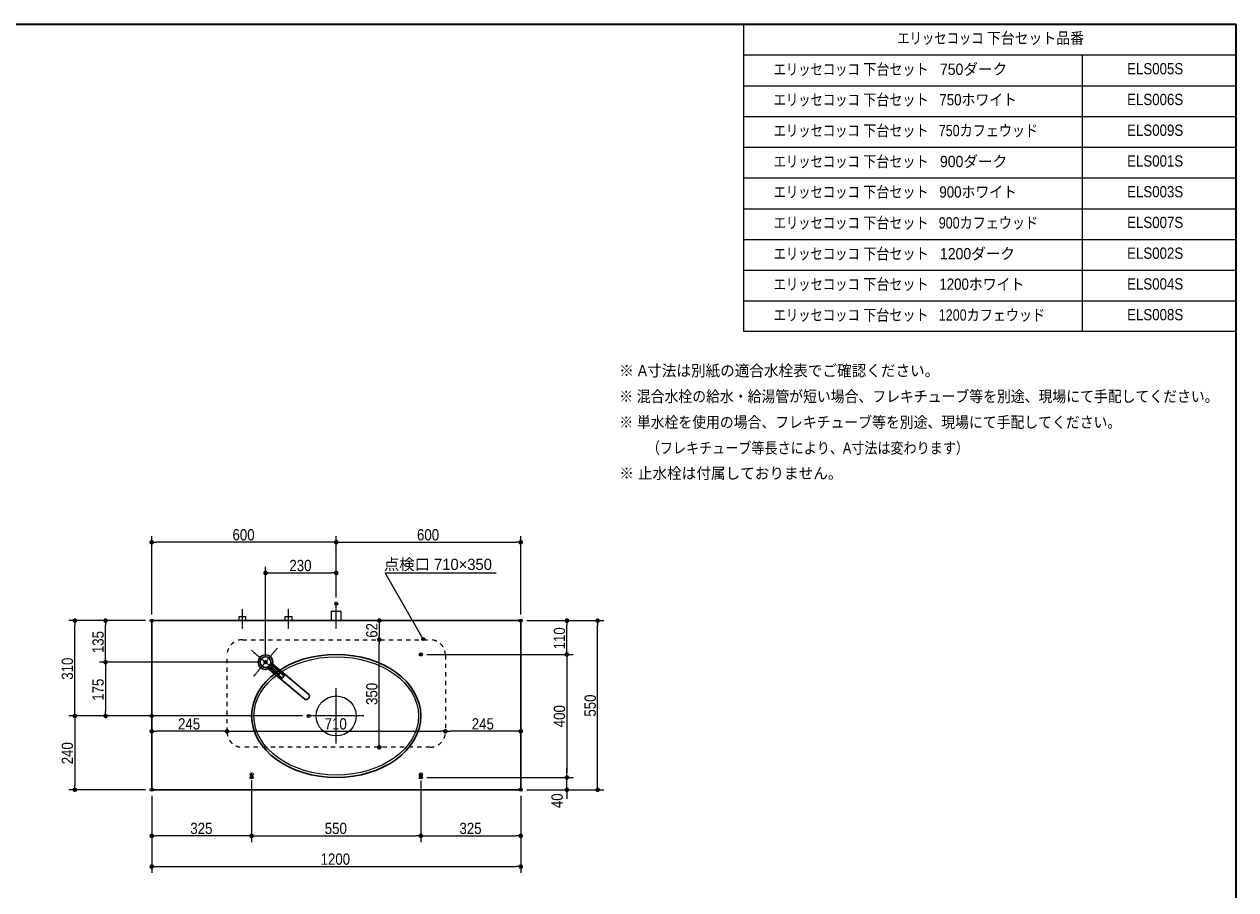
# Model space of a CAD drawing. Units: millimetres, scale not verified. Extents: x -6062 to 6062, y -3045 to 3045.
# Drawn here: x -1727 to 2212, y -45 to 2770 of the extents above; entities that cross this region are included whole.
import ezdxf
from ezdxf.enums import TextEntityAlignment as Align

# ---------------------------------------------------------------- set-up
doc = ezdxf.new("R2010")
doc.units = ezdxf.units.MM
doc.header["$LTSCALE"] = 20
doc.header["$PDMODE"] = 32
doc.header["$PDSIZE"] = 10
doc.linetypes.add('USER1', pattern=[2.91, 1.76, -0.4, 0.35, -0.4])
doc.linetypes.add('USER3', pattern=[1.4, 0.7, -0.7])
for name, color, linetype, lineweight in [('0-0_1図面枠', 7, 'Continuous', 20), ('0-2_2寸法-1', 7, 'Continuous', 15), ('0-3_0', 7, 'Continuous', 25), ('0-5_2寸法-3', 7, 'Continuous', 15), ('0-6_2寸法-2', 7, 'Continuous', 15), ('0-7_5ボウル・キャビネット', 7, 'Continuous', 15), ('0-8_4給排水', 7, 'Continuous', 30)]:
    doc.layers.add(name, color=color, linetype=linetype, lineweight=lineweight)
doc.layers.add('0-4_Defpoints', color=7, linetype='Continuous')
doc.styles.add('ＭＳ Ｐゴシック', font='')
doc.styles.get('ＭＳ Ｐゴシック').set_extended_font_data('MS PGothic')

# ---------------------------------------------------------------- blocks, each defined once
blk = doc.blocks.new('_Dot')
at = {"layer": '0-3_0'}
blk.add_line((-10, 0), (-20, 0), dxfattribs=at)
for points in [[(0, 0), (-10, 0), (-9.92, 1.25)], [(0, 0), (-9.92, -1.25), (-10, 0)], [(0, 0), (-9.92, 1.25), (-9.69, 2.49)], [(0, 0), (-9.69, -2.49), (-9.92, -1.25)], [(0, 0), (-9.69, 2.49), (-9.3, 3.68)], [(0, 0), (-9.3, -3.68), (-9.69, -2.49)], [(0, 0), (-9.3, 3.68), (-8.76, 4.82)], [(0, 0), (-8.76, -4.82), (-9.3, -3.68)], [(0, 0), (-8.76, 4.82), (-8.09, 5.88)], [(0, 0), (-8.09, -5.88), (-8.76, -4.82)], [(0, 0), (-8.09, 5.88), (-7.29, 6.85)], [(0, 0), (-7.29, -6.85), (-8.09, -5.88)], [(0, 0), (-7.29, 6.85), (-6.37, 7.71)], [(0, 0), (-6.37, -7.71), (-7.29, -6.85)], [(0, 0), (-6.37, 7.71), (-5.36, 8.44)], [(0, 0), (-5.36, -8.44), (-6.37, -7.71)], [(0, 0), (-5.36, 8.44), (-4.26, 9.05)], [(0, 0), (-4.26, -9.05), (-5.36, -8.44)], [(0, 0), (-4.26, 9.05), (-3.09, 9.51)], [(0, 0), (-3.09, -9.51), (-4.26, -9.05)], [(0, 0), (-3.09, 9.51), (-1.87, 9.82)], [(0, 0), (-1.87, -9.82), (-3.09, -9.51)], [(0, 0), (-1.87, 9.82), (-0.63, 9.98)], [(0, 0), (-0.63, -9.98), (-1.87, -9.82)], [(0, 0), (-0.63, 9.98), (0.63, 9.98)], [(0, 0), (0.63, -9.98), (-0.63, -9.98)], [(0, 0), (0.63, 9.98), (1.87, 9.82)], [(0, 0), (1.87, 9.82), (3.09, 9.51)], [(0, 0), (3.09, 9.51), (4.26, 9.05)], [(0, 0), (4.26, 9.05), (5.36, 8.44)], [(0, 0), (5.36, 8.44), (6.37, 7.71)], [(0, 0), (6.37, 7.71), (7.29, 6.85)], [(0, 0), (7.29, 6.85), (8.09, 5.88)], [(0, 0), (8.09, 5.88), (8.76, 4.82)], [(0, 0), (8.76, 4.82), (9.3, 3.68)], [(0, 0), (9.3, 3.68), (9.69, 2.49)], [(0, 0), (9.69, 2.49), (9.92, 1.25)], [(0, 0), (9.92, 1.25), (10, 0)], [(0, 0), (1.87, -9.82), (0.63, -9.98)], [(0, 0), (3.09, -9.51), (1.87, -9.82)], [(0, 0), (4.26, -9.05), (3.09, -9.51)], [(0, 0), (5.36, -8.44), (4.26, -9.05)], [(0, 0), (6.37, -7.71), (5.36, -8.44)], [(0, 0), (7.29, -6.85), (6.37, -7.71)], [(0, 0), (8.09, -5.88), (7.29, -6.85)], [(0, 0), (8.76, -4.82), (8.09, -5.88)], [(0, 0), (9.3, -3.68), (8.76, -4.82)], [(0, 0), (9.69, -2.49), (9.3, -3.68)], [(0, 0), (9.92, -1.25), (9.69, -2.49)], [(0, 0), (10, 0), (9.92, -1.25)]]:
    blk.add_solid(points, dxfattribs=at)
blk = doc.blocks.new('グループ-7')
at = {"layer": '0-8_4給排水', "linetype": 'USER1', "lineweight": 15}
blk.add_line((21500, 16100), (21500, 17700), dxfattribs=at)
at = {"layer": '0-8_4給排水', "lineweight": 15}
blk.add_lwpolyline([(21820, 16600), (21820, 17200), (21180, 17200), (21180, 16600)], dxfattribs=at)
blk = doc.blocks.new('グループ-14')
at = {"layer": '0-7_5ボウル・キャビネット', "linetype": 'USER1'}
for p, q in [((21500, 8600), (21500, 12200)), ((23300, 10400), (19700, 10400))]:
    blk.add_line(p, q, dxfattribs=at)
at = {"layer": '0-7_5ボウル・キャビネット'}
blk.add_circle((21500, 10400), 1300, dxfattribs=at)
at = {"layer": '0-7_5ボウル・キャビネット', "lineweight": 30}
blk.add_ellipse((21500, 10400), major_axis=(5500, 0), ratio=0.727273, dxfattribs=at)
at = {"layer": '0-7_5ボウル・キャビネット'}
blk.add_ellipse((21500, 10400), major_axis=(5350, 0), ratio=0.719626, dxfattribs=at)
blk = doc.blocks.new('グループ-21')
at = {"layer": '0-8_4給排水', "linetype": 'USER1', "lineweight": 15}
for p, q in [((15980.7, 14671.3), (17819.3, 13128.7)), ((17671.3, 14819.3), (16128.7, 12980.7))]:
    blk.add_line(p, q, dxfattribs=at)
at = {"layer": '0-8_4給排水'}
for points in [[(17248.6, 13868.6), (19709.7, 11803.5), (19719.7, 11794), (19728.9, 11783), (19737, 11770.4), (19743.9, 11756.4), (19749.3, 11741.1), (19753, 11724.6), (19754.9, 11707.1), (19755, 11688.9), (19753.3, 11670.4), (19749.7, 11651.7), (19744.5, 11633.1), (19737.6, 11615.1), (19729.4, 11597.7), (19720, 11581.3), (19709.6, 11565.9), (19698.5, 11551.8), (19686.5, 11538.4), (19673.2, 11525.5), (19658.6, 11513.4), (19643, 11502.3), (19626.4, 11492.4), (19609, 11484), (19591.2, 11477.2), (19573.2, 11472.3), (19555.3, 11469.2), (19537.8, 11468.1), (19520.9, 11468.9), (19504.8, 11471.5), (19489.9, 11475.8), (19476.1, 11481.7), (19463.7, 11488.8), (19452.6, 11497), (16991.5, 13562.2)], [(17221.2, 13761), (18113.3, 13012.4), (17984.8, 12859.2), (17092.7, 13607.8)]]:
    blk.add_lwpolyline(points, dxfattribs=at)
for radius in [480, 350]:
    blk.add_circle((16900, 13900), radius, dxfattribs=at)
blk = doc.blocks.new('止水栓_平面_W75')
at = {"layer": '0-8_4給排水', "linetype": 'USER1', "lineweight": 15}
for p, q in [((-1500, -500), (-1500, 780)), ((1500, -500), (1500, 780))]:
    blk.add_line(p, q, dxfattribs=at)
at = {"layer": '0-8_4給排水', "lineweight": 15}
for points in [[(-1710, 0), (-1710, 280), (-1290, 280), (-1290, 0)], [(1290, 0), (1290, 280), (1710, 280), (1710, 0)]]:
    blk.add_lwpolyline(points, dxfattribs=at)
blk = doc.blocks.new('グループ-30')
at = {"layer": '0-0_1図面枠', "lineweight": 15}
for p, q in [((48000, 53400), (80000, 53400)), ((70000, 53400), (70000, 35400)), ((48000, 51400), (80000, 51400)), ((48000, 49400), (80000, 49400)), ((48000, 47400), (80000, 47400)), ((48000, 45400), (80000, 45400)), ((48000, 43400), (80000, 43400)), ((48000, 41400), (80000, 41400)), ((48000, 39400), (80000, 39400)), ((48000, 37400), (80000, 37400))]:
    blk.add_line(p, q, dxfattribs=at)
blk.add_lwpolyline([(48000, 55400), (80000, 55400), (80000, 35400), (48000, 35400)], close=True, dxfattribs=at)
blk = doc.blocks.new('グループ-31')
at = {"layer": '0-0_1図面枠'}
blk.add_blockref('グループ-30', (0, 0), dxfattribs=at)
at = {"layer": '0-0_1図面枠', "style": 'ＭＳ Ｐゴシック'}
for s, height, width, p in [('エリッセコッコ', 733.7, 0.8, (57988.4, 53908.8)), ('下台セット品番', 734.4, 0.9, (63814.6, 53908.6))]:
    blk.add_text(s, height=height, dxfattribs=dict(at, width=width)).set_placement(p, align=Align.BOTTOM_LEFT)
blk = doc.blocks.new('グループ-2')
at = {"layer": '0-0_1図面枠', "lineweight": 35}
blk.add_lwpolyline([(-80000, 55400), (80000, 55400), (80000, -55400), (-80000, -55400)], close=True, dxfattribs=at)

msp = doc.modelspace()

# ---------------------------------------------------------------- hatches: boundary and pattern name
at = {"layer": '0-5_2寸法-3'}
msp.add_hatch(color=256, dxfattribs=at).paths.add_polyline_path([(-424.49, 770, 1), (-434.51, 770, 1)])

# ---------------------------------------------------------------- linework, layer by layer
at = {"layer": '0-2_2寸法-1'}
for p, q in [((-1312.5, 850), (-1312.5, 1105)), ((-712.5, 905), (-712.5, 1105)), ((-712.5, 905), (-712.5, 1105)), ((-112.5, 850), (-112.5, 1105)), ((-727.51, 1085), (-1297.49, 1085)), ((-697.49, 1085), (-127.51, 1085)), ((-942.5, 715), (-942.5, 1005)), ((-927.49, 985), (-727.51, 985)), ((-712.5, 905), (-712.5, 1005)), ((-1482.5, 830), (-1582.5, 830)), ((-1332.5, 830), (-1482.5, 830)), ((-552.5, 830), (-552.3, 830)), ((-92.5, 830), (57.5, 830)), ((57.5, 830), (157.5, 830)), ((-1562.5, 535.01), (-1562.5, 814.99)), ((-1462.5, 710.01), (-1462.5, 814.99)), ((-572.5, 814.99), (-572.5, 783.01)), ((37.5, 735.01), (37.5, 814.99)), ((137.5, 295.01), (137.5, 814.99)), ((-572.5, 433.01), (-572.5, 752.99)), ((-552.5, 768), (-552.3, 768)), ((-552.5, 768), (-552.3, 768)), ((-417.5, 720), (57.5, 720)), ((-417.5, 720), (57.5, 720)), ((-962.5, 695), (-1482.5, 695)), ((-962.5, 695), (-1482.5, 695)), ((-1462.5, 679.99), (-1462.5, 535.01)), ((37.5, 704.99), (37.5, 335.01)), ((-1332.5, 520), (-1582.5, 520)), ((-1332.5, 520), (-1582.5, 520)), ((-822.5, 520), (-1482.5, 520)), ((-1562.5, 504.99), (-1562.5, 295.01)), ((-1312.5, 490), (-1312.3, 490)), ((-1067.5, 490), (-1067.3, 490)), ((-1067.5, 490), (-1067.3, 490)), ((-357.5, 490), (-357.3, 490)), ((-357.5, 490), (-357.3, 490)), ((-112.5, 490), (-112.3, 490)), ((-1082.51, 470), (-1297.49, 470)), ((-1052.49, 470), (-372.51, 470)), ((-127.51, 470), (-342.49, 470)), ((-552.5, 418), (-552.3, 418)), ((-417.5, 320), (57.5, 320)), ((-1332.5, 280), (-1582.5, 280)), ((-987.5, 310), (-987.5, 110)), ((-987.5, 300), (-987.5, 110)), ((-437.5, 310), (-437.5, 110)), ((-437.5, 300), (-437.5, 110)), ((57.5, 280), (157.5, 280)), ((-1312.5, 260), (-1312.5, 110)), ((-112.5, 260), (-112.5, 110)), ((-1002.51, 130), (-1297.49, 130)), ((-972.49, 130), (-452.51, 130)), ((-422.49, 130), (-127.51, 130)), ((-1312.5, 110), (-1312.5, 10)), ((-112.5, 110), (-112.5, 10)), ((-1297.49, 30), (-127.51, 30))]:
    msp.add_line(p, q, dxfattribs=at)
at = {"layer": '0-4_Defpoints'}
for p in [(-1312.5, 1085), (-112.5, 1085), (-712.5, 985), (-712.5, 885), (-1562.5, 830), (-1462.5, 830), (-1462.5, 830), (-1312.5, 830), (-572.5, 830), (-112.5, 830), (-112.5, 830), (37.5, 830), (137.5, 830), (-572.5, 768), (-437.5, 720), (-942.5, 695), (-942.5, 695), (-1462.5, 520), (-1312.5, 520), (-802.5, 520), (-1312.5, 470), (-1067.5, 470), (-357.5, 470), (-112.5, 470), (-572.5, 418), (-987.5, 330), (-987.5, 320), (-437.5, 330), (-437.5, 320), (37.5, 320), (37.5, 320), (-1562.5, 280), (-1312.5, 280), (-112.5, 280), (37.5, 280), (-1312.5, 130), (-437.5, 130), (-112.5, 130), (-112.5, 30)]:
    msp.add_point(p, dxfattribs=at)
at = {"layer": '0-5_2寸法-3'}
msp.add_lwpolyline([(-429.5, 770), (-553.63, 985), (-192.86, 985)], dxfattribs=at)
msp.add_circle((-429.5, 770), 5.01, dxfattribs=at)
at = {"layer": '0-6_2寸法-2'}
for p, q in [((-417.5, 320), (57.5, 320)), ((37.5, 335.01), (37.5, 350.01)), ((37.5, 280), (37.5, 320)), ((-92.5, 280), (57.5, 280)), ((37.5, 264.99), (37.5, 249.99))]:
    msp.add_line(p, q, dxfattribs=at)
at = {"layer": '0-7_5ボウル・キャビネット', "linetype": 'USER3'}
for p, q in [((-1017.5, 768), (-407.5, 768)), ((-1067.5, 468), (-1067.5, 718)), ((-357.5, 718), (-357.5, 468)), ((-407.5, 418), (-1017.5, 418))]:
    msp.add_line(p, q, dxfattribs=at)
at = {"layer": '0-7_5ボウル・キャビネット', "lineweight": 30}
msp.add_lwpolyline([(-1312.5, 830), (-112.5, 830), (-112.5, 280), (-1312.5, 280)], close=True, dxfattribs=at)
at = {"layer": '0-7_5ボウル・キャビネット', "linetype": 'USER3'}
for centre, start, end in [((-1017.5, 718), 90, 180), ((-407.5, 718), 0, 90), ((-1017.5, 468), 180, 270), ((-407.5, 468), 270, 0)]:
    msp.add_arc(centre, 50, start, end, dxfattribs=at)

# ---------------------------------------------------------------- block references
at = {"layer": '0-0_1図面枠', "xscale": 0.05, "yscale": 0.05}
for name in ['グループ-2', 'グループ-31']:
    msp.add_blockref(name, (-1787.5, 0), dxfattribs=at)
at = {"layer": '0-2_2寸法-1', "xscale": 0.7503418, "yscale": 0.7503418}
for p, rotation in [((-1312.5, 1085), 180), ((-712.5, 1085), 180), ((-942.5, 985), 180), ((-1562.5, 830), 90), ((-1462.5, 830), 90), ((-572.5, 830), 90), ((37.5, 830), 90), ((137.5, 830), 90), ((-572.5, 768), 270), ((-572.5, 768), 90), ((-1462.5, 695), 270), ((37.5, 720), 270), ((37.5, 720), 90), ((-1462.5, 695), 90), ((-1562.5, 520), 270), ((-1562.5, 520), 90), ((-1462.5, 520), 270), ((-1312.5, 470), 180), ((-1067.5, 470), 180), ((-357.5, 470), 180), ((-572.5, 418), 270), ((37.5, 320), 270), ((-1562.5, 280), 270), ((137.5, 280), 270), ((-1312.5, 130), 180), ((-987.5, 130), 180), ((-437.5, 130), 180), ((-1312.5, 30), 180)]:
    msp.add_blockref('_Dot', p, dxfattribs=dict(at, rotation=rotation))
for p in [(-712.5, 1085), (-112.5, 1085), (-712.5, 985), (-1067.5, 470), (-357.5, 470), (-112.5, 470), (-987.5, 130), (-437.5, 130), (-112.5, 130), (-112.5, 30)]:
    msp.add_blockref('_Dot', p, dxfattribs=at)
at = {"layer": '0-6_2寸法-2', "xscale": 0.7503418, "yscale": 0.7503418}
for p, rotation in [((37.5, 320), 270), ((37.5, 280), 90)]:
    msp.add_blockref('_Dot', p, dxfattribs=dict(at, rotation=rotation))
at = {"layer": '0-7_5ボウル・キャビネット', "xscale": 0.05, "yscale": 0.05}
msp.add_blockref('グループ-14', (-1787.5, 0), dxfattribs=at)
at = {"layer": '0-8_4給排水', "xscale": 0.05, "yscale": 0.05}
for name, p in [('止水栓_平面_W75', (-942.5, 830)), ('グループ-7', (-1787.5, 0)), ('グループ-21', (-1787.5, 0))]:
    msp.add_blockref(name, p, dxfattribs=at)

# ---------------------------------------------------------------- texts
at = {"layer": '0-0_1図面枠', "style": 'ＭＳ Ｐゴシック'}
for s, height, width, p in [('エリッセコッコ', 36.66, 0.8, (709.79, 2594.22)), ('下台セット', 36.66, 0.85, (1001.11, 2594.21)), ('   750ダーク', 36.69, 0.95, (1212.66, 2594.22)), ('ELS005S', 36.66, 0.9, (1859.22, 2595.95)), ('エリッセコッコ', 36.66, 0.8, (709.79, 2495.06)), ('下台セット', 36.66, 0.85, (1001.11, 2495.06)), ('   750ホワイト', 36.69, 0.9, (1212.66, 2495.06)), ('ELS006S', 36.66, 0.9, (1859.22, 2495.95)), ('エリッセコッコ', 36.66, 0.8, (709.79, 2394.79)), ('下台セット', 36.66, 0.85, (1001.11, 2394.79)), ('   750カフェウッド', 36.66, 0.85, (1212.66, 2394.79)), ('ELS009S', 36.66, 0.9, (1859.22, 2395.95)), ('エリッセコッコ', 36.66, 0.8, (709.79, 2294.22)), ('下台セット', 36.66, 0.85, (1001.11, 2294.21)), ('   900ダーク', 36.69, 0.95, (1212.66, 2294.22)), ('ELS001S', 36.66, 0.9, (1859.22, 2295.95)), ('下台セット', 36.66, 0.85, (1001.11, 2195.06)), ('エリッセコッコ', 36.66, 0.8, (709.79, 2195.06)), ('   900ホワイト', 36.69, 0.9, (1212.66, 2195.06)), ('ELS003S', 36.66, 0.9, (1859.22, 2195.95)), ('エリッセコッコ', 36.66, 0.8, (709.79, 2094.79)), ('下台セット', 36.66, 0.85, (1001.11, 2094.79)), ('   900カフェウッド', 36.66, 0.85, (1212.66, 2094.79)), ('ELS007S', 36.66, 0.9, (1859.22, 2095.95)), ('エリッセコッコ', 36.66, 0.8, (709.79, 1994.22)), ('下台セット', 36.66, 0.85, (1001.11, 1994.21)), ('   1200ダーク', 36.69, 0.95, (1212.66, 1994.22)), ('ELS002S', 36.66, 0.9, (1859.22, 1995.95)), ('エリッセコッコ', 36.66, 0.8, (709.79, 1895.06)), ('下台セット', 36.66, 0.85, (1001.11, 1895.06)), ('   1200ホワイト', 36.69, 0.9, (1212.66, 1895.06)), ('ELS004S', 36.66, 0.9, (1859.22, 1895.95)), ('エリッセコッコ', 36.66, 0.8, (709.79, 1794.79)), ('下台セット', 36.66, 0.85, (1001.11, 1794.79)), ('   1200カフェウッド', 36.69, 0.85, (1212.66, 1794.79)), ('ELS008S', 36.66, 0.9, (1859.22, 1795.95)), ('※ A寸法は別紙の適合水栓表でご確認ください。', 36.66, 0.95, (207.9, 1613.86)), ('※ 混合水栓の給水・給湯管が短い場合、フレキチューブ等を別途、現場にて手配してください。', 36.69, 0.9, (207.9, 1530.17)), ('※ 単水栓を使用の場合、フレキチューブ等を別途、現場にて手配してください。', 36.66, 0.9, (207.9, 1446.24)), ('\u3000\u3000（フレキチューブ等長さにより、A寸法は変わります）', 36.66, 0.85, (212.5, 1362.3)), ('※ 止水栓は付属しておりません。', 36.69, 0.95, (207.9, 1280.13))]:
    msp.add_text(s, height=height, dxfattribs=dict(at, width=width)).set_placement(p, align=Align.BOTTOM_LEFT)
at = {"layer": '0-2_2寸法-1', "style": 'ＭＳ Ｐゴシック', "width": 0.9}
for s, p in [('600', (-1049.88, 1080.04)), ('600', (-449.88, 1080.04)), ('230', (-864.78, 980.04)), ('245', (-1226.89, 464.94)), ('710', (-750.17, 465.04)), ('245', (-271.89, 464.94)), ('325', (-1186.89, 124.94)), ('550', (-749.78, 125.04)), ('325', (-311.89, 124.94)), ('1200', (-763.41, 25.04))]:
    msp.add_text(s, height=36.66, dxfattribs=at).set_placement(p, align=Align.BOTTOM_LEFT)
for s, p in [('135', (-1457.54, 724.28)), ('62', (-567.44, 774.31)), ('110', (42.46, 736.39)), ('310', (-1557.54, 637.72)), ('175', (-1457.54, 569.28)), ('350', (-567.54, 555.72)), ('400', (42.46, 483.11)), ('550', (142.46, 517.72)), ('240', (-1557.54, 362.72))]:
    msp.add_text(s, height=36.66, rotation=90, dxfattribs=at).set_placement(p, align=Align.BOTTOM_LEFT)
at = {"layer": '0-5_2寸法-3', "style": 'ＭＳ Ｐゴシック'}
msp.add_text('点検口 710×350', height=36.66, dxfattribs=at).set_placement((-557.66, 983.74), align=Align.BOTTOM_LEFT)
at = {"layer": '0-6_2寸法-2', "style": 'ＭＳ Ｐゴシック', "width": 0.9}
msp.add_text('40', height=36.66, rotation=90, dxfattribs=at).set_placement((35.02, 220.15), align=Align.BOTTOM_LEFT)

doc.saveas('drawing.dxf')
